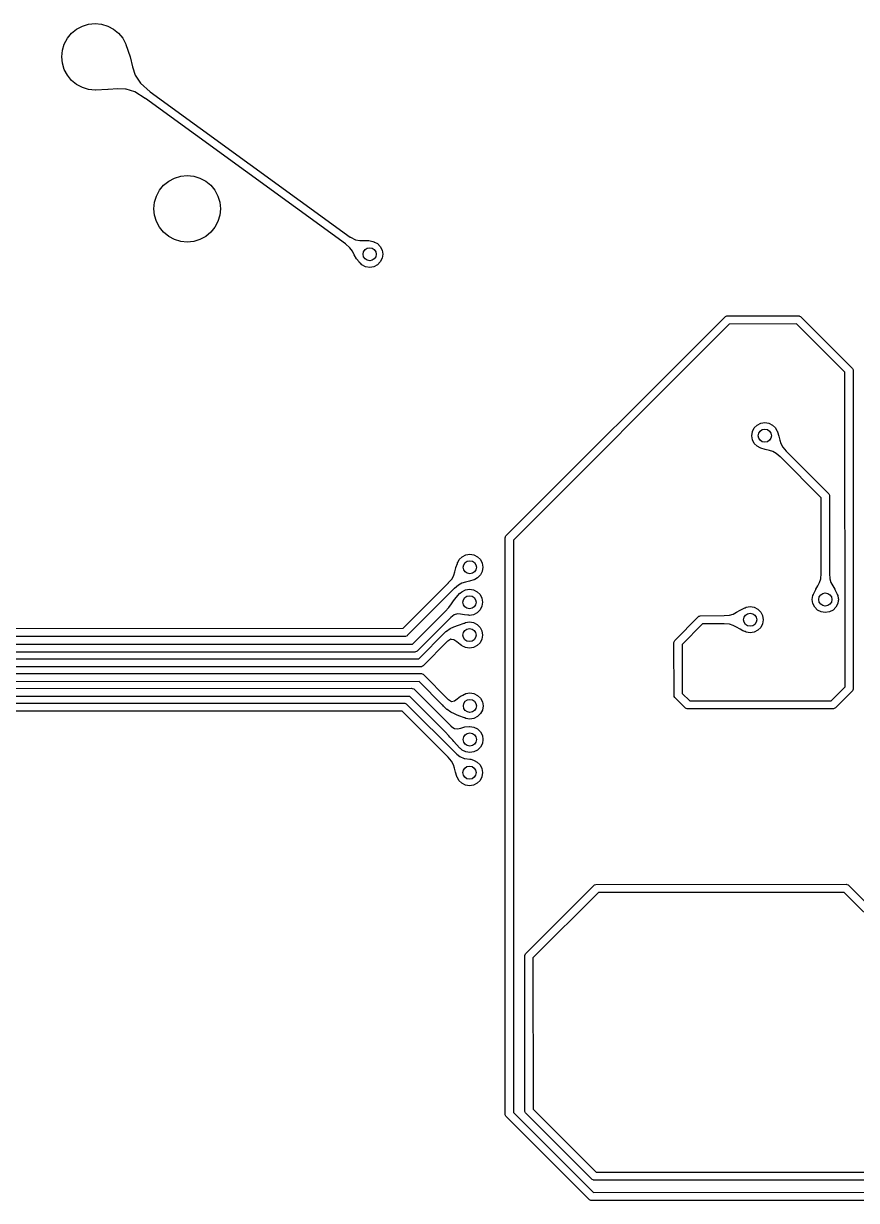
# Model space of a CAD drawing. Extents: x 95 to 380, y -206 to -92.
# Drawn here: x 195.6 to 221.01, y -203.97 to -168.05 of the extents above; entities that cross this region are included whole.
import ezdxf

# ---------------------------------------------------------------- set-up
doc = ezdxf.new("R2010")
doc.units = 0
doc.layers.add('BLACK', color=7, linetype='CONTINUOUS')

msp = doc.modelspace()

# ---------------------------------------------------------------- linework, layer by layer
at = {"layer": 'BLACK', "linetype": 'CONTINUOUS'}
for p, q in [((197.391756, -168.125879), (197.58235, -168.068063)), ((197.58235, -168.068063), (197.780562, -168.048541)), ((197.780562, -168.048541), (197.978774, -168.068063)), ((197.978774, -168.068063), (198.169368, -168.125879)), ((196.935789, -168.500082), (197.062142, -168.346121)), ((197.062142, -168.346121), (197.216103, -168.219768)), ((197.216103, -168.219768), (197.391756, -168.125879)), ((198.169368, -168.125879), (198.345021, -168.219768)), ((198.345021, -168.219768), (198.498982, -168.346121)), ((198.498982, -168.346121), (198.625335, -168.500082)), ((196.784084, -168.866329), (196.8419, -168.675735)), ((196.8419, -168.675735), (196.935789, -168.500082)), ((198.625335, -168.500082), (198.719224, -168.675735)), ((198.719224, -168.675735), (198.722434, -168.686318)), ((198.722434, -168.686318), (198.722964, -168.686849)), ((198.722964, -168.686849), (198.723232, -168.687561)), ((198.723232, -168.687561), (198.851868, -169.067109)), ((196.764562, -169.064541), (196.784084, -168.866329)), ((196.784084, -169.262753), (196.764562, -169.064541)), ((198.851868, -169.067109), (198.852164, -169.068134)), ((198.852164, -169.068134), (198.925398, -169.373155)), ((196.8419, -169.453347), (196.784084, -169.262753)), ((196.935789, -169.629), (196.8419, -169.453347)), ((198.925398, -169.373155), (198.925402, -169.37317)), ((198.925402, -169.37317), (199.007411, -169.628927)), ((197.062142, -169.782961), (196.935789, -169.629)), ((197.216103, -169.909314), (197.062142, -169.782961)), ((199.007411, -169.628927), (199.007414, -169.628934)), ((199.007414, -169.628934), (199.166186, -169.871477)), ((199.166186, -169.871477), (199.166189, -169.871481)), ((199.166189, -169.871481), (199.461803, -170.130331)), ((197.391756, -170.003203), (197.216103, -169.909314)), ((197.58235, -170.061019), (197.391756, -170.003203)), ((197.780562, -170.080541), (197.58235, -170.061019)), ((197.791313, -170.079482), (197.780562, -170.080541)), ((197.792761, -170.080009), (197.791313, -170.079482)), ((198.174909, -170.063368), (197.792761, -170.080009)), ((198.175339, -170.063341), (198.174909, -170.063368)), ((198.473001, -170.039363), (198.175339, -170.063341)), ((198.473015, -170.039362), (198.473001, -170.039363)), ((198.711558, -170.049192), (198.473015, -170.039362)), ((198.72786, -170.049864), (198.711558, -170.049192)), ((198.727861, -170.049864), (198.72786, -170.049864)), ((198.727865, -170.049865), (198.727861, -170.049864)), ((198.993282, -170.136178), (198.727865, -170.049865)), ((199.31366, -170.333923), (198.993282, -170.136178)), ((199.461803, -170.130331), (199.464565, -170.135923)), ((199.464565, -170.135923), (205.569829, -174.56948)), ((199.316669, -170.334526), (199.31366, -170.333923)), ((205.422223, -174.768293), (199.316669, -170.334526)), ((200.026839, -172.857631), (200.202492, -172.763742)), ((200.202492, -172.763742), (200.393086, -172.705926)), ((200.393086, -172.705926), (200.591298, -172.686404)), ((200.591298, -172.686404), (200.78951, -172.705926)), ((200.78951, -172.705926), (200.980104, -172.763742)), ((200.980104, -172.763742), (201.155757, -172.857631)), ((199.652636, -173.313598), (199.746525, -173.137945)), ((199.746525, -173.137945), (199.872878, -172.983984)), ((199.872878, -172.983984), (200.026839, -172.857631)), ((201.155757, -172.857631), (201.309718, -172.983984)), ((201.309718, -172.983984), (201.436071, -173.137945)), ((201.436071, -173.137945), (201.52996, -173.313598)), ((199.59482, -173.504192), (199.652636, -173.313598)), ((201.52996, -173.313598), (201.587776, -173.504192)), ((199.575298, -173.702404), (199.59482, -173.504192)), ((199.59482, -173.900616), (199.575298, -173.702404)), ((201.587776, -173.504192), (201.607298, -173.702404)), ((201.607298, -173.702404), (201.587776, -173.900616)), ((199.652636, -174.09121), (199.59482, -173.900616)), ((199.746525, -174.266863), (199.652636, -174.09121)), ((201.52996, -174.09121), (201.436071, -174.266863)), ((201.587776, -173.900616), (201.52996, -174.09121)), ((199.872878, -174.420824), (199.746525, -174.266863)), ((200.026839, -174.547177), (199.872878, -174.420824)), ((200.202492, -174.641066), (200.026839, -174.547177)), ((201.155757, -174.547177), (200.980104, -174.641066)), ((201.309718, -174.420824), (201.155757, -174.547177)), ((201.436071, -174.266863), (201.309718, -174.420824)), ((205.569829, -174.56948), (205.5732, -174.570059)), ((205.5732, -174.570059), (205.727047, -174.653559)), ((200.393086, -174.698882), (200.202492, -174.641066)), ((200.591298, -174.718404), (200.393086, -174.698882)), ((200.78951, -174.698882), (200.591298, -174.718404)), ((200.980104, -174.641066), (200.78951, -174.698882)), ((205.425266, -174.77446), (205.422223, -174.768293)), ((205.557394, -174.890309), (205.425266, -174.77446)), ((205.557397, -174.890313), (205.557394, -174.890309)), ((205.557399, -174.890315), (205.557397, -174.890313)), ((205.634742, -174.999444), (205.557399, -174.890315)), ((205.727047, -174.653559), (205.859886, -174.674614)), ((205.859886, -174.674614), (205.985814, -174.666972)), ((205.985814, -174.666972), (205.986655, -174.666953)), ((205.986655, -174.666953), (206.128138, -174.669146)), ((206.128138, -174.669146), (206.131053, -174.669564)), ((206.131053, -174.669564), (206.26072, -174.70532)), ((206.26072, -174.70532), (206.284113, -174.709025)), ((206.284113, -174.709025), (206.295857, -174.715009)), ((206.295857, -174.715009), (206.300843, -174.716384)), ((206.300843, -174.716384), (206.305169, -174.719754)), ((206.305169, -174.719754), (206.39562, -174.765841)), ((206.39562, -174.765841), (206.484113, -174.854334)), ((206.484113, -174.854334), (206.540929, -174.965841)), ((205.687906, -175.107327), (205.634742, -174.999444)), ((205.688203, -175.107888), (205.687906, -175.107327)), ((205.755568, -175.226699), (205.688203, -175.107888)), ((205.756786, -175.228451), (205.755568, -175.226699)), ((205.83589, -175.322582), (205.756786, -175.228451)), ((206.540929, -175.213055), (206.484113, -175.324562)), ((206.540929, -174.965841), (206.560506, -175.089448)), ((206.560506, -175.089448), (206.540929, -175.213055)), ((205.836899, -175.324562), (205.83589, -175.322582)), ((205.841, -175.328663), (205.836899, -175.324562)), ((205.869474, -175.362546), (205.841, -175.328663)), ((205.870137, -175.363272), (205.869474, -175.362546)), ((205.878402, -175.366719), (205.870137, -175.363272)), ((205.878865, -175.366528), (205.878402, -175.366719)), ((205.925392, -175.413055), (205.878865, -175.366528)), ((206.036899, -175.469871), (205.925392, -175.413055)), ((206.160506, -175.489448), (206.036899, -175.469871)), ((206.284113, -175.469871), (206.160506, -175.489448)), ((206.39562, -175.413055), (206.284113, -175.469871)), ((206.484113, -175.324562), (206.39562, -175.413055)), ((210.319726, -183.686677), (216.996904, -177.0061)), ((216.996904, -177.0061), (217.015846, -176.990555)), ((217.015846, -176.990555), (217.015847, -176.990554)), ((217.015847, -176.990554), (217.042242, -176.979621)), ((217.042242, -176.979621), (217.060906, -176.97189)), ((217.060906, -176.97189), (217.060907, -176.97189)), ((217.060907, -176.97189), (219.240008, -176.96948)), ((219.240008, -176.96948), (219.264394, -176.971882)), ((219.264394, -176.971882), (219.264395, -176.971882)), ((219.264395, -176.971882), (219.27895, -176.977911)), ((219.27895, -176.977911), (219.309454, -176.990546)), ((219.309454, -176.990546), (219.309455, -176.990547)), ((219.309455, -176.990547), (220.878389, -178.556091)), ((217.133754, -177.219434), (210.544304, -183.812237)), ((219.185989, -177.217164), (217.133754, -177.219434)), ((220.665011, -178.692989), (219.185989, -177.217164)), ((220.667376, -188.290553), (220.665011, -178.692989)), ((220.878389, -178.556091), (220.893934, -178.575033)), ((220.893934, -178.575033), (220.912598, -178.620093)), ((220.912598, -178.620093), (220.914994, -188.344488)), ((217.896396, -180.39238), (217.984889, -180.303887)), ((217.984889, -180.303887), (218.096396, -180.247071)), ((218.096396, -180.247071), (218.220003, -180.227494)), ((218.220003, -180.227494), (218.34361, -180.247071)), ((218.34361, -180.247071), (218.455117, -180.303887)), ((218.455117, -180.303887), (218.54361, -180.39238)), ((217.820003, -180.627494), (217.83958, -180.503887)), ((217.83958, -180.751101), (217.820003, -180.627494)), ((217.83958, -180.503887), (217.896396, -180.39238)), ((218.54361, -180.39238), (218.588642, -180.48076)), ((218.588642, -180.48076), (218.593365, -180.485505)), ((218.593365, -180.485505), (218.593603, -180.486136)), ((218.593603, -180.486136), (218.598283, -180.499682)), ((218.598283, -180.499682), (218.600426, -180.503887)), ((218.600426, -180.503887), (218.601009, -180.507571)), ((218.601009, -180.507571), (218.6463, -180.638647)), ((218.6463, -180.638647), (218.646618, -180.639735)), ((218.646618, -180.639735), (218.67645, -180.7639)), ((217.896396, -180.862608), (217.83958, -180.751101)), ((217.984889, -180.951101), (217.896396, -180.862608)), ((218.072752, -180.99587), (217.984889, -180.951101)), ((218.078645, -181.001094), (218.072752, -180.99587)), ((218.092191, -181.005774), (218.078645, -181.001094)), ((218.096396, -181.007917), (218.092191, -181.005774)), ((218.10008, -181.0085), (218.096396, -181.007917)), ((218.231156, -181.053791), (218.10008, -181.0085)), ((218.67645, -180.7639), (218.706403, -180.869276)), ((218.706403, -180.869276), (218.706404, -180.869278)), ((218.706404, -180.869278), (218.763294, -180.976006)), ((218.763294, -180.976006), (218.866999, -181.096563)), ((218.232244, -181.054109), (218.231156, -181.053791)), ((218.356409, -181.083941), (218.232244, -181.054109)), ((218.461785, -181.113893), (218.356409, -181.083941)), ((218.461786, -181.113893), (218.461785, -181.113893)), ((218.461787, -181.113894), (218.461786, -181.113893)), ((218.568515, -181.170785), (218.461787, -181.113894)), ((218.689072, -181.274489), (218.568515, -181.170785)), ((218.692525, -181.27577), (218.689072, -181.274489)), ((219.940045, -182.521016), (218.692525, -181.27577)), ((218.866999, -181.096563), (218.868709, -181.101765)), ((218.868709, -181.101765), (220.153394, -182.384107)), ((220.153394, -182.384107), (220.168934, -182.403043)), ((220.168934, -182.403043), (220.16894, -182.403049)), ((220.16894, -182.403049), (220.187604, -182.448109)), ((220.187604, -182.448109), (220.189571, -184.835613)), ((219.941951, -184.832839), (219.940045, -182.521016)), ((210.296696, -183.758088), (210.299098, -183.733702)), ((210.299106, -201.353775), (210.296696, -183.758088)), ((210.299098, -183.733702), (210.301533, -183.727824)), ((210.301533, -183.727824), (210.309263, -183.709161)), ((210.309263, -183.709161), (210.317762, -183.688642)), ((210.317762, -183.688642), (210.319726, -183.686677)), ((210.544304, -183.812237), (210.546697, -201.282428)), ((208.982583, -184.320881), (209.09409, -184.264065)), ((209.09409, -184.264065), (209.217697, -184.244488)), ((209.217697, -184.244488), (209.341304, -184.264065)), ((209.341304, -184.264065), (209.452811, -184.320881)), ((208.791392, -184.655657), (208.836691, -184.52456)), ((208.836691, -184.52456), (208.837274, -184.520881)), ((208.837274, -184.520881), (208.839413, -184.516681)), ((208.839413, -184.516681), (208.844097, -184.503128)), ((208.844097, -184.503128), (208.849322, -184.497234)), ((208.849322, -184.497234), (208.89409, -184.409374)), ((208.89409, -184.409374), (208.982583, -184.320881)), ((209.452811, -184.320881), (209.541304, -184.409374)), ((209.541304, -184.409374), (209.59812, -184.520881)), ((209.59812, -184.520881), (209.617697, -184.644488)), ((208.674403, -184.992998), (208.731294, -184.88627)), ((208.731294, -184.88627), (208.761246, -184.780897)), ((208.761246, -184.780897), (208.791083, -184.656712)), ((208.791083, -184.656712), (208.791392, -184.655657)), ((209.452811, -184.968095), (209.364428, -185.013128)), ((209.541304, -184.879602), (209.452811, -184.968095)), ((209.59812, -184.768095), (209.541304, -184.879602)), ((209.617697, -184.644488), (209.59812, -184.768095)), ((219.92727, -184.99689), (219.939186, -184.838314)), ((219.939186, -184.838314), (219.941951, -184.832839)), ((220.189571, -184.835613), (220.190812, -184.838316)), ((220.190812, -184.838316), (220.202727, -184.99689)), ((207.181558, -186.507137), (208.569459, -185.116893)), ((208.743312, -185.293229), (207.318432, -186.720515)), ((208.569459, -185.116893), (208.570697, -185.113556)), ((208.570697, -185.113556), (208.674403, -184.992998)), ((208.748626, -185.291482), (208.743312, -185.293229)), ((208.869183, -185.187777), (208.748626, -185.291482)), ((208.975912, -185.130886), (208.869183, -185.187777)), ((208.970244, -185.388848), (209.081751, -185.332032)), ((209.081288, -185.100934), (208.975912, -185.130886)), ((209.205453, -185.071103), (209.081288, -185.100934)), ((209.081751, -185.332032), (209.205358, -185.312455)), ((209.205358, -185.312455), (209.328965, -185.332032)), ((209.206541, -185.070785), (209.205453, -185.071103)), ((209.337617, -185.025494), (209.206541, -185.070785)), ((209.328965, -185.332032), (209.440472, -185.388848)), ((209.341304, -185.024911), (209.337617, -185.025494)), ((209.34551, -185.022767), (209.341304, -185.024911)), ((209.359054, -185.018088), (209.34551, -185.022767)), ((209.359685, -185.01785), (209.359054, -185.018088)), ((209.364428, -185.013128), (209.359685, -185.01785)), ((219.700857, -185.463306), (219.771456, -185.318157)), ((219.771456, -185.318157), (219.771997, -185.317171)), ((219.771997, -185.317171), (219.838696, -185.208283)), ((219.838696, -185.208283), (219.892029, -185.112587)), ((219.892029, -185.112587), (219.89203, -185.112586)), ((219.89203, -185.112586), (219.92727, -184.99689)), ((220.202727, -184.99689), (220.202728, -184.996896)), ((220.202728, -184.996896), (220.237967, -185.112581)), ((220.237967, -185.112581), (220.237969, -185.112585)), ((220.237969, -185.112585), (220.291301, -185.208271)), ((220.291301, -185.208271), (220.358012, -185.317175)), ((220.358012, -185.317175), (220.358556, -185.318169)), ((220.358556, -185.318169), (220.429134, -185.463271)), ((208.655887, -185.762457), (208.719401, -185.668763)), ((208.719401, -185.668763), (208.71971, -185.668333)), ((208.71971, -185.668333), (208.798006, -185.564853)), ((208.798006, -185.564853), (208.798714, -185.564006)), ((208.798714, -185.564006), (208.914279, -185.438552)), ((208.914279, -185.438552), (208.922401, -185.434791)), ((208.922401, -185.434791), (208.92379, -185.435301)), ((208.92379, -185.435301), (208.970244, -185.388848)), ((209.440472, -185.388848), (209.528965, -185.477341)), ((209.528965, -185.477341), (209.585781, -185.588848)), ((209.585781, -185.588848), (209.605358, -185.712455)), ((219.665005, -185.627492), (219.684582, -185.503885)), ((219.684582, -185.751099), (219.665005, -185.627492)), ((219.684582, -185.503885), (219.700575, -185.472495)), ((219.700575, -185.472495), (219.700596, -185.463887)), ((219.700596, -185.463887), (219.700857, -185.463306)), ((220.429134, -185.463271), (220.429671, -185.47221)), ((220.429671, -185.47221), (220.429428, -185.472483)), ((220.429428, -185.472483), (220.445428, -185.503885)), ((220.445428, -185.503885), (220.460244, -185.597433)), ((220.460244, -185.657551), (220.445428, -185.751099)), ((220.460244, -185.597433), (220.462594, -185.603106)), ((220.462594, -185.651879), (220.460244, -185.657551)), ((220.462594, -185.603106), (220.462594, -185.612269)), ((220.462594, -185.612269), (220.465005, -185.627492)), ((220.465005, -185.627492), (220.462594, -185.642714)), ((220.462594, -185.642714), (220.462594, -185.651879)), ((207.470121, -186.987466), (208.459541, -185.995667)), ((208.459541, -185.995667), (208.460529, -185.993137)), ((208.460529, -185.993137), (208.577098, -185.86659)), ((208.577098, -185.86659), (208.655887, -185.762457)), ((208.837387, -186.066544), (208.740417, -186.092674)), ((208.837395, -186.066544), (208.837387, -186.066544)), ((208.936554, -186.076587), (208.837395, -186.066544)), ((209.440472, -186.036062), (209.328965, -186.092878)), ((209.528965, -185.947569), (209.440472, -186.036062)), ((209.585781, -185.836062), (209.528965, -185.947569)), ((209.605358, -185.712455), (209.585781, -185.836062)), ((217.256788, -186.071502), (217.352477, -186.018169)), ((217.352477, -186.018169), (217.461387, -185.951454)), ((217.461387, -185.951454), (217.462357, -185.950923)), ((217.462357, -185.950923), (217.607476, -185.880339)), ((217.607476, -185.880339), (217.616412, -185.879803)), ((217.616412, -185.879803), (217.616687, -185.880047)), ((217.616687, -185.880047), (217.648087, -185.864048)), ((217.648087, -185.864048), (217.771694, -185.844471)), ((217.771694, -185.844471), (217.895301, -185.864048)), ((217.895301, -185.864048), (218.006808, -185.920864)), ((218.006808, -185.920864), (218.095301, -186.009357)), ((218.095301, -186.009357), (218.152117, -186.120864)), ((219.741398, -185.862606), (219.684582, -185.751099)), ((219.829891, -185.951099), (219.741398, -185.862606)), ((219.941398, -186.007915), (219.829891, -185.951099)), ((220.065005, -186.027492), (219.941398, -186.007915)), ((220.188612, -186.007915), (220.065005, -186.027492)), ((220.300119, -185.951099), (220.188612, -186.007915)), ((220.388612, -185.862606), (220.300119, -185.951099)), ((220.445428, -185.751099), (220.388612, -185.862606)), ((208.631925, -186.173487), (207.607031, -187.200847)), ((208.637845, -186.171881), (208.631925, -186.173487)), ((208.740415, -186.092675), (208.637845, -186.171881)), ((208.731902, -186.463774), (208.866703, -186.414482)), ((208.740417, -186.092674), (208.740415, -186.092675)), ((208.866703, -186.414482), (209.041657, -186.347006)), ((208.936571, -186.07659), (208.936554, -186.076587)), ((209.053284, -186.099501), (208.936571, -186.07659)), ((209.041657, -186.347006), (209.050608, -186.347226)), ((209.050608, -186.347226), (209.05105, -186.347678)), ((209.05105, -186.347678), (209.081749, -186.332037)), ((209.05455, -186.099678), (209.053284, -186.099501)), ((209.154108, -186.108113), (209.05455, -186.099678)), ((209.081749, -186.332037), (209.205356, -186.31246)), ((209.177171, -186.110067), (209.154108, -186.108113)), ((209.177856, -186.110125), (209.177171, -186.110067)), ((209.180371, -186.110067), (209.177856, -186.110125)), ((209.185782, -186.109354), (209.180371, -186.110067)), ((209.205358, -186.112455), (209.185782, -186.109354)), ((209.205356, -186.31246), (209.328963, -186.332037)), ((209.328965, -186.092878), (209.205358, -186.112455)), ((209.328963, -186.332037), (209.44047, -186.388853)), ((209.44047, -186.388853), (209.528963, -186.477346)), ((215.467966, -186.874833), (216.183303, -186.156088)), ((216.320411, -186.369398), (215.694404, -186.998388)), ((216.183303, -186.156088), (216.202245, -186.140542)), ((216.202245, -186.140542), (216.202246, -186.140541)), ((216.202246, -186.140541), (216.220909, -186.13281)), ((216.220909, -186.13281), (216.247304, -186.121877)), ((216.247304, -186.121877), (216.247306, -186.121877)), ((216.247306, -186.121877), (216.978019, -186.120723)), ((216.978701, -186.368359), (216.320411, -186.369398)), ((216.978019, -186.120723), (216.982515, -186.11866)), ((216.982517, -186.370286), (216.978701, -186.368359)), ((216.982515, -186.11866), (217.141092, -186.106743)), ((217.141091, -186.3822), (216.982517, -186.370286)), ((217.141097, -186.382201), (217.141091, -186.3822)), ((217.141092, -186.106743), (217.141094, -186.106742)), ((217.141094, -186.106742), (217.141096, -186.106742)), ((217.141096, -186.106742), (217.256782, -186.071504)), ((217.256782, -186.417439), (217.141097, -186.382201)), ((217.256782, -186.071503), (217.256788, -186.071502)), ((217.256782, -186.071504), (217.256782, -186.071503)), ((217.256787, -186.417441), (217.256782, -186.417439)), ((217.352485, -186.470776), (217.256787, -186.417441)), ((218.152117, -186.368078), (218.095301, -186.479585)), ((218.152117, -186.120864), (218.171694, -186.244471)), ((218.171694, -186.244471), (218.152117, -186.368078)), ((207.25443, -186.754728), (191.794537, -186.757145)), ((191.848694, -186.509534), (207.181558, -186.507137)), ((207.29949, -186.736064), (207.25443, -186.754728)), ((207.299512, -186.736041), (207.29949, -186.736064)), ((207.318432, -186.720515), (207.299512, -186.736041)), ((207.656429, -187.437469), (208.466642, -186.624074)), ((208.466642, -186.624074), (208.485584, -186.608529)), ((208.485584, -186.608529), (208.485586, -186.608527)), ((208.485586, -186.608527), (208.497724, -186.603499)), ((208.497724, -186.603499), (208.50459, -186.597161)), ((208.50459, -186.597161), (208.505803, -186.596185)), ((208.505803, -186.596185), (208.618997, -186.516893)), ((208.618997, -186.516893), (208.620719, -186.515897)), ((208.620719, -186.515897), (208.730997, -186.464151)), ((208.730997, -186.464151), (208.731902, -186.463774)), ((209.528963, -186.477346), (209.585779, -186.588853)), ((209.585779, -186.588853), (209.605356, -186.71246)), ((209.605356, -186.71246), (209.585779, -186.836067)), ((217.461372, -186.537476), (217.352485, -186.470776)), ((217.462365, -186.53802), (217.461372, -186.537476)), ((217.552438, -186.581831), (217.462365, -186.53802)), ((217.607483, -186.608605), (217.552438, -186.581831)), ((217.608089, -186.608879), (217.607483, -186.608605)), ((217.616695, -186.608899), (217.608089, -186.608879)), ((217.648087, -186.624894), (217.616695, -186.608899)), ((217.771694, -186.644471), (217.648087, -186.624894)), ((217.895301, -186.624894), (217.771694, -186.644471)), ((218.006808, -186.568078), (217.895301, -186.624894)), ((218.095301, -186.479585), (218.006808, -186.568078)), ((191.692618, -186.989844), (207.470121, -186.987466)), ((208.538456, -186.902889), (207.793421, -187.65085)), ((208.5455, -186.901657), (208.538456, -186.902889)), ((208.640818, -186.84111), (208.5455, -186.901657)), ((208.640819, -186.84111), (208.640818, -186.84111)), ((208.64082, -186.84111), (208.640819, -186.84111)), ((208.661881, -186.844502), (208.64082, -186.84111)), ((208.729464, -186.855387), (208.661881, -186.844502)), ((208.729465, -186.855387), (208.729464, -186.855387)), ((208.729467, -186.855388), (208.729465, -186.855387)), ((208.729469, -186.855389), (208.729467, -186.855388)), ((208.817954, -186.919976), (208.729468, -186.855389)), ((208.729468, -186.855389), (208.729469, -186.855389)), ((208.817974, -186.919991), (208.817954, -186.919976)), ((208.920009, -187.004749), (208.817974, -186.919991)), ((208.921594, -187.005858), (208.920009, -187.004749)), ((208.965781, -187.031606), (208.921594, -187.005858)), ((208.970242, -187.036067), (208.965781, -187.031606)), ((208.995675, -187.049026), (208.970242, -187.036067)), ((209.04072, -187.075274), (208.995675, -187.049026)), ((209.042123, -187.07597), (209.04072, -187.075274)), ((209.048568, -187.075976), (209.042123, -187.07597)), ((209.081749, -187.092883), (209.048568, -187.075976)), ((209.205356, -187.11246), (209.081749, -187.092883)), ((209.328963, -187.092883), (209.205356, -187.11246)), ((209.44047, -187.036067), (209.328963, -187.092883)), ((209.528963, -186.947574), (209.44047, -187.036067)), ((209.585779, -186.836067), (209.528963, -186.947574)), ((215.446691, -186.944489), (215.449093, -186.920103)), ((215.449093, -188.568869), (215.446691, -186.944489)), ((215.449093, -186.920103), (215.467757, -186.875043)), ((215.467757, -186.875043), (215.467966, -186.874833)), ((215.694404, -186.998388), (215.696618, -188.495438)), ((191.506221, -187.439852), (207.656429, -187.437469)), ((207.543028, -187.235057), (191.63846, -187.237454)), ((207.543029, -187.235057), (207.543028, -187.235057)), ((207.561693, -187.227325), (207.543029, -187.235057)), ((207.588088, -187.216393), (207.561693, -187.227325)), ((207.588089, -187.216392), (207.588088, -187.216393)), ((207.607031, -187.200847), (207.588089, -187.216392)), ((207.729419, -187.68506), (191.452064, -187.687462)), ((207.72942, -187.68506), (207.729419, -187.68506)), ((207.742617, -187.679593), (207.72942, -187.68506)), ((207.774479, -187.666396), (207.742617, -187.679593)), ((207.774484, -187.66639), (207.774479, -187.666396)), ((207.793421, -187.65085), (207.774484, -187.66639)), ((207.666898, -188.135074), (191.265678, -188.137472)), ((191.319835, -187.889862), (207.720933, -187.887465)), ((208.386839, -188.852245), (207.666898, -188.135074)), ((207.720933, -187.887465), (207.745319, -187.889867)), ((207.745319, -187.889867), (207.74532, -187.889867)), ((207.74532, -187.889867), (207.758517, -187.895333)), ((207.758517, -187.895333), (207.790379, -187.908531)), ((207.790379, -187.908531), (207.790638, -187.90879)), ((207.790638, -187.90879), (208.560001, -188.675193)), ((191.133441, -188.339859), (207.434969, -188.337463)), ((207.434969, -188.337463), (207.459355, -188.339865)), ((207.459355, -188.339865), (207.459356, -188.339865)), ((207.459356, -188.339865), (207.470516, -188.344488)), ((207.470516, -188.344488), (207.504415, -188.358529)), ((207.504415, -188.358529), (207.504843, -188.358957)), ((207.504843, -188.358957), (208.636211, -189.487684)), ((208.834934, -188.663754), (208.936263, -188.582203)), ((208.936263, -188.582203), (208.937748, -188.581187)), ((208.937748, -188.581187), (208.982051, -188.555724)), ((208.982051, -188.555724), (208.984885, -188.552891)), ((208.984885, -188.552891), (209.003366, -188.543474)), ((209.003366, -188.543474), (209.055393, -188.513573)), ((209.055393, -188.513573), (209.064273, -188.512423)), ((209.064273, -188.512423), (209.064286, -188.512433)), ((209.064286, -188.512433), (209.096392, -188.496075)), ((209.096392, -188.496075), (209.219999, -188.476498)), ((209.219999, -188.476498), (209.343606, -188.496075)), ((209.343606, -188.496075), (209.455113, -188.552891)), ((209.455113, -188.552891), (209.543606, -188.641384)), ((215.449093, -188.568871), (215.449093, -188.568869)), ((215.455802, -188.585067), (215.449093, -188.568871)), ((215.696618, -188.495438), (215.925464, -188.721844)), ((220.241226, -188.71951), (220.667376, -188.290553)), ((220.893928, -188.413934), (220.378384, -188.932873)), ((220.912592, -188.368875), (220.893928, -188.413934)), ((220.914994, -188.344488), (220.912592, -188.368873)), ((220.912592, -188.368873), (220.912592, -188.368875)), ((190.947031, -188.78986), (207.205354, -188.787452)), ((207.380882, -188.585072), (191.079283, -188.587469)), ((207.205354, -188.787452), (207.22974, -188.789854)), ((207.22974, -188.789854), (207.229741, -188.789854)), ((207.229741, -188.789854), (207.237879, -188.793225)), ((207.237879, -188.793225), (207.2748, -188.808518)), ((207.2748, -188.808518), (207.274801, -188.808519)), ((207.274801, -188.808519), (208.820868, -190.351995)), ((208.461877, -189.663545), (207.380882, -188.585072)), ((208.388773, -188.856501), (208.386839, -188.852245)), ((208.41574, -188.881698), (208.388773, -188.856501)), ((208.426473, -188.891726), (208.41574, -188.881698)), ((208.515521, -188.980432), (208.426473, -188.891726)), ((208.560001, -188.675193), (208.564636, -188.676553)), ((208.564636, -188.676553), (208.658775, -188.73698)), ((208.658775, -188.73698), (208.658777, -188.736981)), ((208.658777, -188.736981), (208.746862, -188.724973)), ((208.746862, -188.724973), (208.834934, -188.663754)), ((209.543606, -188.641384), (209.600422, -188.752891)), ((209.600422, -188.752891), (209.619999, -188.876498)), ((209.619999, -188.876498), (209.600422, -189.000105)), ((215.467757, -188.613929), (215.455802, -188.585067)), ((215.467758, -188.61393), (215.467757, -188.613929)), ((215.483303, -188.632872), (215.467758, -188.61393)), ((215.802158, -188.948326), (215.483303, -188.632872)), ((215.925464, -188.721844), (220.241226, -188.71951)), ((220.378384, -188.932873), (220.359443, -188.948417)), ((207.151244, -189.035061), (190.892874, -189.03747)), ((208.556607, -190.438069), (207.151244, -189.035061)), ((208.515525, -188.980436), (208.515521, -188.980432)), ((208.527479, -188.985387), (208.515525, -188.980436)), ((208.636607, -189.065199), (208.527479, -188.985387)), ((208.638251, -189.066205), (208.636607, -189.065199)), ((208.747013, -189.12098), (208.638251, -189.066205)), ((208.748041, -189.121437), (208.747013, -189.12098)), ((208.81214, -189.146323), (208.748041, -189.121437)), ((208.881603, -189.173292), (208.81214, -189.146323)), ((208.881623, -189.1733), (208.881603, -189.173292)), ((209.05626, -189.241862), (208.881623, -189.1733)), ((209.064988, -189.241791), (209.05626, -189.241862)), ((209.065566, -189.241214), (209.064988, -189.241791)), ((209.096392, -189.256921), (209.065566, -189.241214)), ((209.219999, -189.276498), (209.096392, -189.256921)), ((209.343606, -189.256921), (209.219999, -189.276498)), ((209.455113, -189.200105), (209.343606, -189.256921)), ((209.543606, -189.111612), (209.455113, -189.200105)), ((209.600422, -189.000105), (209.543606, -189.111612)), ((215.802251, -188.948419), (215.802158, -188.948326)), ((215.815449, -188.953885), (215.802251, -188.948419)), ((215.847311, -188.967084), (215.815449, -188.953885)), ((215.847321, -188.967083), (215.847311, -188.967084)), ((215.871697, -188.969485), (215.847321, -188.967083)), ((220.314382, -188.967082), (215.871697, -188.969485)), ((220.359442, -188.948418), (220.314382, -188.967082)), ((220.359443, -188.948417), (220.359442, -188.948418)), ((208.636211, -189.487684), (208.640634, -189.489117)), ((208.640634, -189.489117), (208.74484, -189.564504)), ((208.74484, -189.564504), (208.744842, -189.564505)), ((208.744842, -189.564505), (208.843746, -189.578545)), ((208.843746, -189.578545), (208.94505, -189.553623)), ((208.94505, -189.553623), (209.063576, -189.518254)), ((209.063576, -189.518254), (209.065531, -189.517849)), ((209.065531, -189.517849), (209.204945, -189.501353)), ((209.204945, -189.501353), (209.206132, -189.501688)), ((209.206132, -189.501688), (209.217997, -189.499809)), ((209.217997, -189.499809), (209.341604, -189.519386)), ((209.341604, -189.519386), (209.453111, -189.576202)), ((209.453111, -189.576202), (209.541604, -189.664695)), ((208.463754, -189.668318), (208.461877, -189.663545)), ((208.577833, -189.786597), (208.463754, -189.668318)), ((208.611412, -189.824526), (208.577833, -189.786597)), ((208.660622, -189.880109), (208.611412, -189.824526)), ((208.698766, -189.925257), (208.660622, -189.880109)), ((208.730214, -189.962478), (208.698766, -189.925257)), ((208.730391, -189.962683), (208.730214, -189.962478)), ((208.812932, -190.055914), (208.730391, -189.962683)), ((209.541604, -189.664695), (209.59842, -189.776202)), ((209.59842, -189.776202), (209.617997, -189.899809)), ((209.617997, -189.899809), (209.59842, -190.023416)), ((208.813271, -190.05628), (208.812932, -190.055914)), ((208.915632, -190.162411), (208.813271, -190.05628)), ((208.820868, -190.351995), (208.915156, -190.424345)), ((208.91578, -190.162562), (208.915632, -190.162411)), ((208.927259, -190.174041), (208.91578, -190.162562)), ((208.935503, -190.177468), (208.927259, -190.174041)), ((208.936517, -190.17705), (208.935503, -190.177468)), ((208.982883, -190.223416), (208.936517, -190.17705)), ((209.09439, -190.280232), (208.982883, -190.223416)), ((209.217997, -190.299809), (209.09439, -190.280232)), ((209.341604, -190.280232), (209.217997, -190.299809)), ((209.453111, -190.223416), (209.341604, -190.280232)), ((209.541604, -190.134923), (209.453111, -190.223416)), ((209.59842, -190.023416), (209.541604, -190.134923)), ((208.558357, -190.443392), (208.556607, -190.438069)), ((208.662062, -190.56395), (208.558357, -190.443392)), ((208.662063, -190.563952), (208.662062, -190.56395)), ((208.718952, -190.670678), (208.662063, -190.563952)), ((208.718952, -190.670679), (208.718952, -190.670678)), ((208.748903, -190.776053), (208.718952, -190.670679)), ((208.915156, -190.424345), (208.91516, -190.424346)), ((208.91516, -190.424346), (208.915164, -190.424349)), ((208.915164, -190.424349), (209.04257, -190.477121)), ((209.04257, -190.477121), (209.061235, -190.484853)), ((209.061235, -190.484853), (209.217997, -190.505491)), ((209.217997, -190.505491), (209.238526, -190.502788)), ((209.238526, -190.502788), (209.243871, -190.503329)), ((209.243871, -190.503329), (209.325277, -190.531458)), ((209.325277, -190.531458), (209.32896, -190.532042)), ((209.32896, -190.532042), (209.333162, -190.534183)), ((209.333162, -190.534183), (209.346711, -190.538865)), ((209.346711, -190.538865), (209.352603, -190.544089)), ((209.352603, -190.544089), (209.440467, -190.588858)), ((209.440467, -190.588858), (209.52896, -190.677351)), ((209.52896, -190.677351), (209.585776, -190.788858)), ((208.778738, -190.900232), (208.748903, -190.776053)), ((208.779049, -190.901298), (208.778738, -190.900232)), ((208.824347, -191.032393), (208.779049, -190.901298)), ((208.82493, -191.036072), (208.824347, -191.032393)), ((208.827069, -191.04027), (208.82493, -191.036072)), ((208.831759, -191.053843), (208.827069, -191.04027)), ((208.83199, -191.054453), (208.831759, -191.053843)), ((208.836713, -191.059198), (208.83199, -191.054453)), ((208.881746, -191.147579), (208.836713, -191.059198)), ((209.585776, -191.036072), (209.52896, -191.147579)), ((209.585776, -190.788858), (209.605353, -190.912465)), ((209.605353, -190.912465), (209.585776, -191.036072)), ((208.970239, -191.236072), (208.881746, -191.147579)), ((209.081746, -191.292888), (208.970239, -191.236072)), ((209.205353, -191.312465), (209.081746, -191.292888)), ((209.32896, -191.292888), (209.205353, -191.312465)), ((209.440467, -191.236072), (209.32896, -191.292888)), ((209.52896, -191.147579), (209.440467, -191.236072)), ((213.020556, -194.340548), (213.065616, -194.321884)), ((213.065616, -194.321884), (220.696924, -194.319481)), ((220.696924, -194.319481), (220.72131, -194.321883)), ((220.72131, -194.321883), (220.76637, -194.340547)), ((210.916146, -196.444951), (213.001614, -194.356093)), ((213.138486, -194.569466), (211.14263, -196.568566)), ((213.001614, -194.356093), (213.020556, -194.340548)), ((220.642824, -194.567103), (213.138486, -194.569466)), ((222.695115, -196.616124), (220.642824, -194.567103)), ((220.76637, -194.340547), (222.908397, -196.479161)), ((210.897395, -196.490098), (210.916059, -196.445038)), ((210.916059, -196.445038), (210.916146, -196.444951)), ((210.894993, -196.514484), (210.897395, -196.490098)), ((210.897399, -201.251873), (210.894993, -196.514484)), ((211.14263, -196.568566), (211.144972, -201.178989)), ((210.299106, -201.355276), (210.299106, -201.353775)), ((210.299159, -201.355404), (210.299106, -201.355276)), ((210.31777, -201.400335), (210.299159, -201.355404)), ((210.317775, -201.40034), (210.31777, -201.400335)), ((210.333316, -201.419277), (210.317775, -201.40034)), ((212.857328, -203.9399), (210.333316, -201.419277)), ((210.546697, -201.282428), (212.989432, -203.721882)), ((210.897399, -201.251874), (210.897399, -201.251873)), ((210.898873, -201.255432), (210.897399, -201.251874)), ((210.916063, -201.296933), (210.898873, -201.255432)), ((210.916068, -201.296938), (210.916063, -201.296933)), ((210.931609, -201.315875), (210.916068, -201.296938)), ((212.950551, -203.331422), (210.931609, -201.315875)), ((211.144972, -201.178989), (213.074114, -203.104887)), ((213.074114, -203.104887), (260.77153, -203.102493)), ((212.950552, -203.331423), (212.950551, -203.331422)), ((212.976947, -203.342355), (212.950552, -203.331423)), ((212.995611, -203.350087), (212.976947, -203.342355)), ((212.995612, -203.350087), (212.995611, -203.350087)), ((213.019998, -203.352489), (212.995612, -203.350087)), ((260.844383, -203.350089), (213.019998, -203.352489)), ((212.865851, -203.948423), (212.857328, -203.9399)), ((212.910911, -203.967087), (212.865851, -203.948423)), ((212.935297, -203.969489), (212.910911, -203.967087)), ((234.163012, -203.967098), (212.935297, -203.969489)), ((212.989432, -203.721882), (234.216994, -203.719492))]:
    msp.add_line(p, q, dxfattribs=at)
at = {"layer": 'BLACK'}
for centre in [(206.160506, -175.089448), (218.220003, -180.627494), (209.217697, -184.644488), (209.205358, -185.712455), (220.065005, -185.627492), (217.771694, -186.244471), (209.205356, -186.71246), (209.219999, -188.876498), (209.217997, -189.899809), (209.205353, -190.912465)]:
    msp.add_circle(centre, 0.2, dxfattribs=at)

doc.saveas('drawing.dxf')
